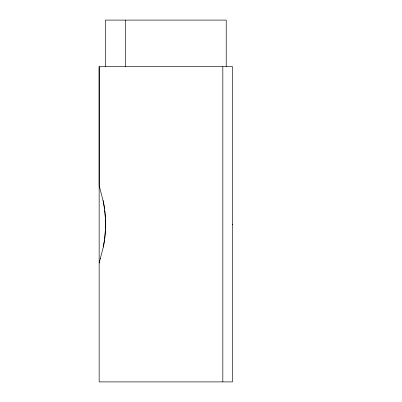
<?xml version="1.0" encoding="UTF-8"?>
<svg xmlns="http://www.w3.org/2000/svg" width="402" height="402" viewBox="0 0 402 402"><rect width="100%" height="100%" fill="white"/><g stroke="black" fill="none" stroke-linecap="round" stroke-linejoin="round"><path stroke-width="0.6" d="M99.153 66.657L99.153 381.9L232.522 381.9L232.522 66.657L99.153 66.657L99.153 185.483L103.289 201.472A38.351 10.161 90 0 1 103.837 204.492L103.842 204.528A38.21 10.909 90 0 1 104.5 208.869L104.646 209.995A37.351 11.432 90 0 1 105.369 218.211L105.43 219.417A36.703 11.98 90 0 1 105.43 229.14L105.369 230.351A37.351 11.432 90 0 1 104.646 238.562L104.5 239.687A38.21 10.909 90 0 1 103.842 244.029L103.837 244.064A38.356 10.161 -90 0 1 103.289 247.084L99.168 263.059M100.445 258.848L100.515 258.571M232.13 224.281L232.522 224.281M103.093 200.497L103.148 200.779M226.22 66.657L226.22 20.1L105.46 20.1L105.46 66.657M222.824 66.657L222.824 381.9M125.404 20.1L125.404 66.657M103.837 244.069A38.351 10.161 90 0 1 103.289 247.084M105.424 219.417A36.703 11.98 -90 0 1 105.424 229.14M103.289 201.472A38.356 10.161 -90 0 1 103.837 204.492A38.21 10.909 -90 0 1 104.5 208.869M104.5 239.687A38.21 10.909 -90 0 1 103.842 244.029M104.646 209.995A37.351 11.432 -90 0 1 105.369 218.211M105.369 230.351A37.351 11.432 -90 0 1 104.646 238.562"/></g></svg>
